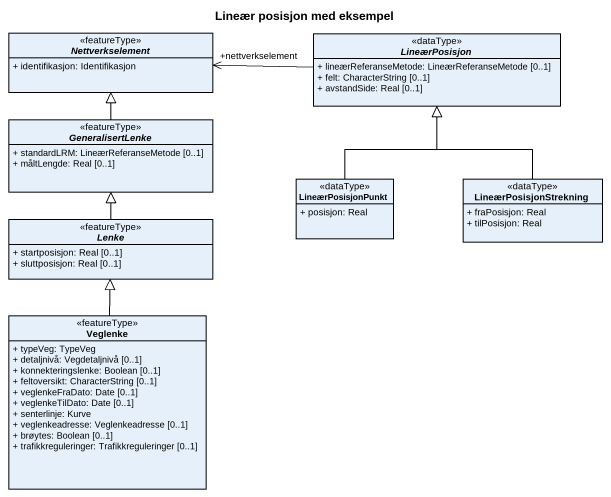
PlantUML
@startuml
title Lineær posisjon med eksempel
hide circle
hide empty members
skinparam classAttributeIconSize 0
abstract class Nettverkselement <<featureType>> {
  + identifikasjon: Identifikasjon
}
abstract class LineærPosisjon <<dataType>> {
  + lineærReferanseMetode: LineærReferanseMetode [0..1]
  + felt: CharacterString [0..1]
  + avstandSide: Real [0..1]
}
abstract class GeneralisertLenke <<featureType>> {
  + standardLRM: LineærReferanseMetode [0..1]
  + måltLengde: Real [0..1]
}
class LineærPosisjonPunkt <<dataType>> {
  + posisjon: Real
}
class LineærPosisjonStrekning <<dataType>> {
  + fraPosisjon: Real
  + tilPosisjon: Real
}
abstract class Lenke <<featureType>> {
  + startposisjon: Real [0..1]
  + sluttposisjon: Real [0..1]
}
class Veglenke <<featureType>> {
  + typeVeg: TypeVeg
  + detaljnivå: Vegdetaljnivå [0..1]
  + konnekteringslenke: Boolean [0..1]
  + feltoversikt: CharacterString [0..1]
  + veglenkeFraDato: Date [0..1]
  + veglenkeTilDato: Date [0..1]
  + senterlinje: Kurve
  + veglenkeadresse: Veglenkeadresse [0..1]
  + brøytes: Boolean [0..1]
  + trafikkreguleringer: Trafikkreguleringer [0..1]
}
LineærPosisjon -left-> "+nettverkselement" Nettverkselement
GeneralisertLenke -up-|> Nettverkselement
LineærPosisjonPunkt -up-|> LineærPosisjon
LineærPosisjonStrekning -up-|> LineærPosisjon
Lenke -up-|> GeneralisertLenke
Veglenke -up-|> Lenke
@enduml
